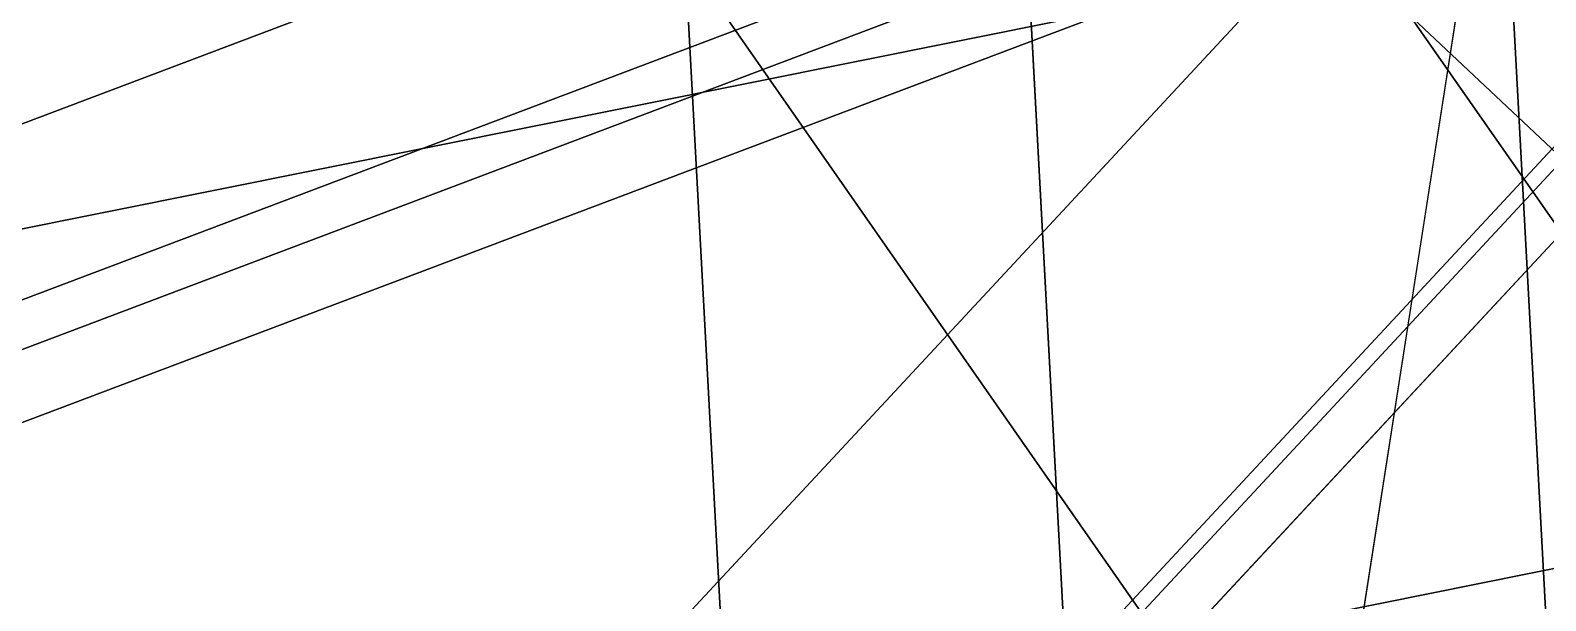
# Model space of a CAD drawing. Header units: metres. Extents: x 503497 to 504361, y 6966567 to 6966857.
# Drawn here: x 504167.12 to 504168.952, y 6966698.685 to 6966699.375 of the extents above; entities that cross this region are included whole.
import ezdxf

# ---------------------------------------------------------------- set-up
doc = ezdxf.new("R2010")
doc.units = ezdxf.units.M

msp = doc.modelspace()

# ---------------------------------------------------------------- linework, layer by layer
at = {"layer": 'SHADOW_APPROVED_20260111T072000'}
msp.add_lwpolyline([(504168.8949, 6966699.7238), (504168.6104, 6966697.9001), (504095.4366, 6966712.8041), (504095.7211, 6966714.6278), (504168.8949, 6966699.7238)], close=True, dxfattribs=at)
msp.add_lwpolyline([(504152.9477, 6966710.2148), (504167.8718, 6966707.8869), (504167.5638, 6966705.9126), (504170.7929, 6966705.4089), (504170.0047, 6966700.3561), (504169.7774, 6966699.9974), (504169.5259, 6966699.8139), (504168.8949, 6966699.7238), (504168.6104, 6966697.9001), (504168.9205, 6966697.8003), (504169.2405, 6966697.5447), (504169.4022, 6966697.2624), (504169.4593, 6966696.8594), (504167.3244, 6966683.1734), (504124.6436, 6966689.8311)], dxfattribs=at)
at = {"layer": 'SHADOW_APPROVED_20260114T072400'}
msp.add_lwpolyline([(504168.8949, 6966699.7238), (504168.6104, 6966697.9001), (504096.602, 6966711.5388), (504096.8865, 6966713.3625), (504168.8949, 6966699.7238)], close=True, dxfattribs=at)
msp.add_lwpolyline([(504152.9477, 6966710.2148), (504167.8718, 6966707.8869), (504167.5638, 6966705.9126), (504170.7929, 6966705.4089), (504170.0047, 6966700.3561), (504169.7774, 6966699.9974), (504169.5259, 6966699.8139), (504168.8949, 6966699.7238), (504168.6104, 6966697.9001), (504168.9205, 6966697.8003), (504169.2405, 6966697.5447), (504169.4022, 6966697.2624), (504169.4593, 6966696.8594), (504167.3244, 6966683.1734), (504124.6436, 6966689.8311)], dxfattribs=at)
at = {"layer": 'SHADOW_APPROVED_20260122T071500'}
msp.add_lwpolyline([(504168.8949, 6966699.7238), (504168.6104, 6966697.9001), (504086.0439, 6966712.6682), (504086.3284, 6966714.4919), (504168.8949, 6966699.7238)], close=True, dxfattribs=at)
msp.add_lwpolyline([(504152.9477, 6966710.2148), (504167.8718, 6966707.8869), (504167.5638, 6966705.9126), (504170.7929, 6966705.4089), (504170.0047, 6966700.3561), (504169.7774, 6966699.9974), (504169.5259, 6966699.8139), (504168.8949, 6966699.7238), (504168.6104, 6966697.9001), (504168.9205, 6966697.8003), (504169.2405, 6966697.5447), (504169.4022, 6966697.2624), (504169.4593, 6966696.8594), (504167.3244, 6966683.1734), (504124.6436, 6966689.8311)], dxfattribs=at)
at = {"layer": 'SHADOW_APPROVED_20260124T072500'}
msp.add_lwpolyline([(504168.8949, 6966699.7238), (504168.6104, 6966697.9001), (504092.3673, 6966709.6151), (504092.6518, 6966711.4388), (504168.8949, 6966699.7238)], close=True, dxfattribs=at)
msp.add_lwpolyline([(504152.9477, 6966710.2148), (504167.8718, 6966707.8869), (504167.5638, 6966705.9126), (504170.7929, 6966705.4089), (504170.0047, 6966700.3561), (504169.7774, 6966699.9974), (504169.5259, 6966699.8139), (504168.8949, 6966699.7238), (504168.6104, 6966697.9001), (504168.9205, 6966697.8003), (504169.2405, 6966697.5447), (504169.4022, 6966697.2624), (504169.4593, 6966696.8594), (504167.3244, 6966683.1734), (504124.6436, 6966689.8311)], dxfattribs=at)
at = {"layer": 'SHADOW_APPROVED_20260126T071100'}
msp.add_lwpolyline([(504168.8949, 6966699.7238), (504168.6104, 6966697.9001), (504080.1853, 6966712.9459), (504080.4698, 6966714.7696), (504168.8949, 6966699.7238)], close=True, dxfattribs=at)
msp.add_lwpolyline([(504152.9477, 6966710.2148), (504167.8718, 6966707.8869), (504167.5638, 6966705.9126), (504170.7929, 6966705.4089), (504170.0047, 6966700.3561), (504169.7774, 6966699.9974), (504169.5259, 6966699.8139), (504168.8949, 6966699.7238), (504168.6104, 6966697.9001), (504168.9205, 6966697.8003), (504169.2405, 6966697.5447), (504169.4022, 6966697.2624), (504169.4593, 6966696.8594), (504167.3244, 6966683.1734), (504124.6436, 6966689.8311)], dxfattribs=at)
at = {"layer": 'SHADOW_APPROVED_20260127T071900'}
msp.add_lwpolyline([(504168.8949, 6966699.7238), (504168.6104, 6966697.9001), (504086.2675, 6966710.3927), (504086.552, 6966712.2164), (504168.8949, 6966699.7238)], close=True, dxfattribs=at)
msp.add_lwpolyline([(504152.9477, 6966710.2148), (504167.8718, 6966707.8869), (504167.5638, 6966705.9126), (504170.7929, 6966705.4089), (504170.0047, 6966700.3561), (504169.7774, 6966699.9974), (504169.5259, 6966699.8139), (504168.8949, 6966699.7238), (504168.6104, 6966697.9001), (504168.9205, 6966697.8003), (504169.2405, 6966697.5447), (504169.4022, 6966697.2624), (504169.4593, 6966696.8594), (504167.3244, 6966683.1734), (504124.6436, 6966689.8311)], dxfattribs=at)
at = {"layer": 'SHADOW_APPROVED_20260129T071100'}
msp.add_lwpolyline([(504168.8949, 6966699.7238), (504168.6104, 6966697.9001), (504078.1647, 6966712.1189), (504078.4492, 6966713.9426), (504168.8949, 6966699.7238)], close=True, dxfattribs=at)
msp.add_lwpolyline([(504152.9477, 6966710.2148), (504167.8718, 6966707.8869), (504167.5638, 6966705.9126), (504170.7929, 6966705.4089), (504170.0047, 6966700.3561), (504169.7774, 6966699.9974), (504169.5259, 6966699.8139), (504168.8949, 6966699.7238), (504168.6104, 6966697.9001), (504168.9205, 6966697.8003), (504169.2405, 6966697.5447), (504169.4022, 6966697.2624), (504169.4593, 6966696.8594), (504167.3244, 6966683.1734), (504124.6436, 6966689.8311)], dxfattribs=at)
at = {"layer": 'SHADOW_APPROVED_20260130T071100'}
msp.add_lwpolyline([(504168.8949, 6966699.7238), (504168.6104, 6966697.9001), (504077.4785, 6966711.8143), (504077.763, 6966713.638), (504168.8949, 6966699.7238)], close=True, dxfattribs=at)
msp.add_lwpolyline([(504152.9477, 6966710.2148), (504167.8718, 6966707.8869), (504167.5638, 6966705.9126), (504170.7929, 6966705.4089), (504170.0047, 6966700.3561), (504169.7774, 6966699.9974), (504169.5259, 6966699.8139), (504168.8949, 6966699.7238), (504168.6104, 6966697.9001), (504168.9205, 6966697.8003), (504169.2405, 6966697.5447), (504169.4022, 6966697.2624), (504169.4593, 6966696.8594), (504167.3244, 6966683.1734), (504124.6436, 6966689.8311)], dxfattribs=at)
at = {"layer": 'SHADOW_APPROVED_20260203T070000'}
msp.add_lwpolyline([(504168.8949, 6966699.7238), (504168.6104, 6966697.9001), (504062.5862, 6966714.2015), (504062.8707, 6966716.0252), (504168.8949, 6966699.7238)], close=True, dxfattribs=at)
msp.add_lwpolyline([(504152.9477, 6966710.2148), (504167.8718, 6966707.8869), (504167.5638, 6966705.9126), (504170.7929, 6966705.4089), (504170.0047, 6966700.3561), (504169.7774, 6966699.9974), (504169.5259, 6966699.8139), (504168.8949, 6966699.7238), (504168.6104, 6966697.9001), (504168.9205, 6966697.8003), (504169.2405, 6966697.5447), (504169.4022, 6966697.2624), (504169.4593, 6966696.8594), (504167.3244, 6966683.1734), (504124.6436, 6966689.8311)], dxfattribs=at)
at = {"layer": 'SHADOW_APPROVED_20260314T074000'}
msp.add_lwpolyline([(504152.9477, 6966710.2148), (504167.8718, 6966707.8869), (504167.5638, 6966705.9126), (504170.7929, 6966705.4089), (504170.0047, 6966700.3561), (504169.7774, 6966699.9974), (504169.5259, 6966699.8139), (504168.8949, 6966699.7238), (504168.6104, 6966697.9001), (504168.9205, 6966697.8003), (504169.2405, 6966697.5447), (504169.4022, 6966697.2624), (504169.4593, 6966696.8594), (504167.3244, 6966683.1734), (504124.6436, 6966689.8311)], dxfattribs=at)
msp.add_lwpolyline([(504168.8949, 6966699.7238), (504168.6104, 6966697.9001), (504080.8559, 6966682.4437), (504081.1404, 6966684.2674), (504168.8949, 6966699.7238)], close=True, dxfattribs=at)
at = {"layer": 'SHADOW_APPROVED_20260426T070000'}
msp.add_lwpolyline([(504152.9477, 6966710.2148), (504167.8718, 6966707.8869), (504167.5638, 6966705.9126), (504170.7929, 6966705.4089), (504170.0047, 6966700.3561), (504169.7774, 6966699.9974), (504169.5259, 6966699.8139), (504168.8949, 6966699.7238), (504168.6104, 6966697.9001), (504168.9205, 6966697.8003), (504169.2405, 6966697.5447), (504169.4022, 6966697.2624), (504169.4593, 6966696.8594), (504167.3244, 6966683.1734), (504124.6436, 6966689.8311)], dxfattribs=at)
for points in [[(504170.7929, 6966705.4089), (504170.0047, 6966700.3561), (503952.8771, 6966618.2943), (503953.6653, 6966623.3471), (504170.7929, 6966705.4089)], [(504170.0047, 6966700.3561), (504169.7774, 6966699.9974), (503952.6498, 6966617.9356), (503952.8771, 6966618.2943), (504170.0047, 6966700.3561)], [(504169.7774, 6966699.9974), (504169.5259, 6966699.8139), (503952.3983, 6966617.7521), (503952.6498, 6966617.9356), (504169.7774, 6966699.9974)], [(504169.5259, 6966699.8139), (504168.8949, 6966699.7238), (503951.7673, 6966617.662), (503952.3983, 6966617.7521), (504169.5259, 6966699.8139)], [(504168.8949, 6966699.7238), (504168.6104, 6966697.9001), (503951.4828, 6966615.8383), (503951.7673, 6966617.662), (504168.8949, 6966699.7238)]]:
    msp.add_lwpolyline(points, close=True, dxfattribs=at)
at = {"layer": 'SHADOW_APPROVED_20260621T090000'}
msp.add_lwpolyline([(504152.9477, 6966710.2148), (504167.8718, 6966707.8869), (504167.5638, 6966705.9126), (504170.7929, 6966705.4089), (504170.0047, 6966700.3561), (504169.7774, 6966699.9974), (504169.5259, 6966699.8139), (504168.8949, 6966699.7238), (504168.6104, 6966697.9001), (504168.9205, 6966697.8003), (504169.2405, 6966697.5447), (504169.4022, 6966697.2624), (504169.4593, 6966696.8594), (504167.3244, 6966683.1734), (504124.6436, 6966689.8311)], dxfattribs=at)
for points in [[(504170.7929, 6966705.4089), (504170.0047, 6966700.3561), (504111.4884, 6966637.4245), (504112.2766, 6966642.4773), (504170.7929, 6966705.4089)], [(504170.0047, 6966700.3561), (504169.7774, 6966699.9974), (504111.2611, 6966637.0658), (504111.4884, 6966637.4245), (504170.0047, 6966700.3561)], [(504169.7774, 6966699.9974), (504169.5259, 6966699.8139), (504111.0096, 6966636.8823), (504111.2611, 6966637.0658), (504169.7774, 6966699.9974)], [(504169.5259, 6966699.8139), (504168.8949, 6966699.7238), (504110.3786, 6966636.7922), (504111.0096, 6966636.8823), (504169.5259, 6966699.8139)], [(504168.8949, 6966699.7238), (504168.6104, 6966697.9001), (504110.0941, 6966634.9685), (504110.3786, 6966636.7922), (504168.8949, 6966699.7238)]]:
    msp.add_lwpolyline(points, close=True, dxfattribs=at)
at = {"layer": 'SHADOW_APPROVED_20260621T120000'}
msp.add_lwpolyline([(504152.9477, 6966710.2148), (504167.8718, 6966707.8869), (504167.5638, 6966705.9126), (504170.7929, 6966705.4089), (504170.0047, 6966700.3561), (504169.7774, 6966699.9974), (504169.5259, 6966699.8139), (504168.8949, 6966699.7238), (504168.6104, 6966697.9001), (504168.9205, 6966697.8003), (504169.2405, 6966697.5447), (504169.4022, 6966697.2624), (504169.4593, 6966696.8594), (504167.3244, 6966683.1734), (504124.6436, 6966689.8311)], dxfattribs=at)
for points in [[(504152.9477, 6966710.2148), (504167.8718, 6966707.8869), (504170.4928, 6966659.2141), (504155.5687, 6966661.542), (504152.9477, 6966710.2148)], [(504167.8718, 6966707.8869), (504167.5638, 6966705.9126), (504170.1848, 6966657.2398), (504170.4928, 6966659.2141), (504167.8718, 6966707.8869)], [(504167.5638, 6966705.9126), (504170.7929, 6966705.4089), (504173.4139, 6966656.7361), (504170.1848, 6966657.2398), (504167.5638, 6966705.9126)], [(504169.5259, 6966699.8139), (504168.8949, 6966699.7238), (504171.5159, 6966651.051), (504172.1469, 6966651.1411), (504169.5259, 6966699.8139)], [(504168.8949, 6966699.7238), (504168.6104, 6966697.9001), (504171.2314, 6966649.2273), (504171.5159, 6966651.051), (504168.8949, 6966699.7238)]]:
    msp.add_lwpolyline(points, close=True, dxfattribs=at)
at = {"layer": 'SHADOW_APPROVED_20260621T140000'}
for points in [[(504146.7781, 6966729.7721), (504138.446, 6966731.0718), (504180.9931, 6966670.0489), (504189.3252, 6966668.7492), (504146.7781, 6966729.7721)], [(504146.9294, 6966730.7425), (504146.7781, 6966729.7721), (504189.3252, 6966668.7492), (504189.4765, 6966669.7196), (504146.9294, 6966730.7425)], [(504149.9912, 6966730.2649), (504146.9294, 6966730.7425), (504189.4765, 6966669.7196), (504192.5383, 6966669.242), (504149.9912, 6966730.2649)], [(504168.8949, 6966699.7238), (504168.6104, 6966697.9001), (504207.5201, 6966642.0941), (504207.8046, 6966643.9178), (504168.8949, 6966699.7238)]]:
    msp.add_lwpolyline(points, close=True, dxfattribs=at)
msp.add_lwpolyline([(504152.9477, 6966710.2148), (504167.8718, 6966707.8869), (504167.5638, 6966705.9126), (504170.7929, 6966705.4089), (504170.0047, 6966700.3561), (504169.7774, 6966699.9974), (504169.5259, 6966699.8139), (504168.8949, 6966699.7238), (504168.6104, 6966697.9001), (504168.9205, 6966697.8003), (504169.2405, 6966697.5447), (504169.4022, 6966697.2624), (504169.4593, 6966696.8594), (504167.3244, 6966683.1734), (504124.6436, 6966689.8311)], dxfattribs=at)
at = {"layer": 'SHADOW_APPROVED_20260621T150000'}
for points in [[(504138.446, 6966731.0718), (504138.0232, 6966728.3614), (504218.1537, 6966652.9081), (504218.5765, 6966655.6185), (504138.446, 6966731.0718)], [(504138.0232, 6966728.3614), (504127.901, 6966729.9403), (504208.0315, 6966654.487), (504218.1537, 6966652.9081), (504138.0232, 6966728.3614)], [(504168.8949, 6966699.7238), (504168.6104, 6966697.9001), (504241.8905, 6966628.8973), (504242.175, 6966630.721), (504168.8949, 6966699.7238)]]:
    msp.add_lwpolyline(points, close=True, dxfattribs=at)
msp.add_lwpolyline([(504152.9477, 6966710.2148), (504167.8718, 6966707.8869), (504167.5638, 6966705.9126), (504170.7929, 6966705.4089), (504170.0047, 6966700.3561), (504169.7774, 6966699.9974), (504169.5259, 6966699.8139), (504168.8949, 6966699.7238), (504168.6104, 6966697.9001), (504168.9205, 6966697.8003), (504169.2405, 6966697.5447), (504169.4022, 6966697.2624), (504169.4593, 6966696.8594), (504167.3244, 6966683.1734), (504124.6436, 6966689.8311)], dxfattribs=at)
at = {"layer": 'SHADOW_APPROVED_20260621T160000'}
msp.add_lwpolyline([(504152.9477, 6966710.2148), (504167.8718, 6966707.8869), (504167.5638, 6966705.9126), (504170.7929, 6966705.4089), (504170.0047, 6966700.3561), (504169.7774, 6966699.9974), (504169.5259, 6966699.8139), (504168.8949, 6966699.7238), (504168.6104, 6966697.9001), (504168.9205, 6966697.8003), (504169.2405, 6966697.5447), (504169.4022, 6966697.2624), (504169.4593, 6966696.8594), (504167.3244, 6966683.1734), (504124.6436, 6966689.8311)], dxfattribs=at)
msp.add_lwpolyline([(504168.8949, 6966699.7238), (504168.6104, 6966697.9001), (504336.8666, 6966584.8003), (504337.1511, 6966586.624), (504168.8949, 6966699.7238)], close=True, dxfattribs=at)
at = {"layer": 'SHADOW_APPROVED_20261019T053000'}
msp.add_lwpolyline([(504168.8949, 6966699.7238), (504168.6104, 6966697.9001), (503591.8547, 6966790.0329), (503592.1392, 6966791.8566), (504168.8949, 6966699.7238)], close=True, dxfattribs=at)
msp.add_lwpolyline([(504152.9477, 6966710.2148), (504167.8718, 6966707.8869), (504167.5638, 6966705.9126), (504170.7929, 6966705.4089), (504170.0047, 6966700.3561), (504169.7774, 6966699.9974), (504169.5259, 6966699.8139), (504168.8949, 6966699.7238), (504168.6104, 6966697.9001), (504168.9205, 6966697.8003), (504169.2405, 6966697.5447), (504169.4022, 6966697.2624), (504169.4593, 6966696.8594), (504167.3244, 6966683.1734), (504124.6436, 6966689.8311)], dxfattribs=at)
at = {"layer": 'SHADOW_APPROVED_20261112T063500'}
msp.add_lwpolyline([(504168.8949, 6966699.7238), (504168.6104, 6966697.9001), (504070.3321, 6966713.8543), (504070.6166, 6966715.678), (504168.8949, 6966699.7238)], close=True, dxfattribs=at)
msp.add_lwpolyline([(504152.9477, 6966710.2148), (504167.8718, 6966707.8869), (504167.5638, 6966705.9126), (504170.7929, 6966705.4089), (504170.0047, 6966700.3561), (504169.7774, 6966699.9974), (504169.5259, 6966699.8139), (504168.8949, 6966699.7238), (504168.6104, 6966697.9001), (504168.9205, 6966697.8003), (504169.2405, 6966697.5447), (504169.4022, 6966697.2624), (504169.4593, 6966696.8594), (504167.3244, 6966683.1734), (504124.6436, 6966689.8311)], dxfattribs=at)
at = {"layer": 'SHADOW_APPROVED_20261113T063500'}
msp.add_lwpolyline([(504168.8949, 6966699.7238), (504168.6104, 6966697.9001), (504070.8003, 6966714.2698), (504071.0848, 6966716.0935), (504168.8949, 6966699.7238)], close=True, dxfattribs=at)
msp.add_lwpolyline([(504152.9477, 6966710.2148), (504167.8718, 6966707.8869), (504167.5638, 6966705.9126), (504170.7929, 6966705.4089), (504170.0047, 6966700.3561), (504169.7774, 6966699.9974), (504169.5259, 6966699.8139), (504168.8949, 6966699.7238), (504168.6104, 6966697.9001), (504168.9205, 6966697.8003), (504169.2405, 6966697.5447), (504169.4022, 6966697.2624), (504169.4593, 6966696.8594), (504167.3244, 6966683.1734), (504124.6436, 6966689.8311)], dxfattribs=at)
at = {"layer": 'SHADOW_APPROVED_20261122T065200'}
msp.add_lwpolyline([(504168.8949, 6966699.7238), (504168.6104, 6966697.9001), (504088.4463, 6966712.3509), (504088.7308, 6966714.1746), (504168.8949, 6966699.7238)], close=True, dxfattribs=at)
msp.add_lwpolyline([(504152.9477, 6966710.2148), (504167.8718, 6966707.8869), (504167.5638, 6966705.9126), (504170.7929, 6966705.4089), (504170.0047, 6966700.3561), (504169.7774, 6966699.9974), (504169.5259, 6966699.8139), (504168.8949, 6966699.7238), (504168.6104, 6966697.9001), (504168.9205, 6966697.8003), (504169.2405, 6966697.5447), (504169.4022, 6966697.2624), (504169.4593, 6966696.8594), (504167.3244, 6966683.1734), (504124.6436, 6966689.8311)], dxfattribs=at)
at = {"layer": 'SHADOW_APPROVED_20261123T070300'}
msp.add_lwpolyline([(504168.8949, 6966699.7238), (504168.6104, 6966697.9001), (504096.2135, 6966709.9066), (504096.498, 6966711.7303), (504168.8949, 6966699.7238)], close=True, dxfattribs=at)
msp.add_lwpolyline([(504152.9477, 6966710.2148), (504167.8718, 6966707.8869), (504167.5638, 6966705.9126), (504170.7929, 6966705.4089), (504170.0047, 6966700.3561), (504169.7774, 6966699.9974), (504169.5259, 6966699.8139), (504168.8949, 6966699.7238), (504168.6104, 6966697.9001), (504168.9205, 6966697.8003), (504169.2405, 6966697.5447), (504169.4022, 6966697.2624), (504169.4593, 6966696.8594), (504167.3244, 6966683.1734), (504124.6436, 6966689.8311)], dxfattribs=at)
at = {"layer": 'SHADOW_APPROVED_20261221T090000'}
msp.add_lwpolyline([(504152.9477, 6966710.2148), (504167.8718, 6966707.8869), (504167.5638, 6966705.9126), (504170.7929, 6966705.4089), (504170.0047, 6966700.3561), (504169.7774, 6966699.9974), (504169.5259, 6966699.8139), (504168.8949, 6966699.7238), (504168.6104, 6966697.9001), (504168.9205, 6966697.8003), (504169.2405, 6966697.5447), (504169.4022, 6966697.2624), (504169.4593, 6966696.8594), (504167.3244, 6966683.1734), (504124.6436, 6966689.8311)], dxfattribs=at)
msp.add_lwpolyline([(504168.8949, 6966699.7238), (504168.6104, 6966697.9001), (504138.3557, 6966699.6995), (504138.6402, 6966701.5232), (504168.8949, 6966699.7238)], close=True, dxfattribs=at)
at = {"layer": 'SHADOW_APPROVED_20261221T120000'}
msp.add_lwpolyline([(504152.9477, 6966710.2148), (504167.8718, 6966707.8869), (504167.5638, 6966705.9126), (504170.7929, 6966705.4089), (504170.0047, 6966700.3561), (504169.7774, 6966699.9974), (504169.5259, 6966699.8139), (504168.8949, 6966699.7238), (504168.6104, 6966697.9001), (504168.9205, 6966697.8003), (504169.2405, 6966697.5447), (504169.4022, 6966697.2624), (504169.4593, 6966696.8594), (504167.3244, 6966683.1734), (504124.6436, 6966689.8311)], dxfattribs=at)
msp.add_lwpolyline([(504168.8949, 6966699.7238), (504168.6104, 6966697.9001), (504170.8829, 6966695.1693), (504171.1674, 6966696.993), (504168.8949, 6966699.7238)], close=True, dxfattribs=at)
at = {"layer": 'SHADOW_APPROVED_20261221T150000'}
msp.add_lwpolyline([(504152.9477, 6966710.2148), (504167.8718, 6966707.8869), (504167.5638, 6966705.9126), (504170.7929, 6966705.4089), (504170.0047, 6966700.3561), (504169.7774, 6966699.9974), (504169.5259, 6966699.8139), (504168.8949, 6966699.7238), (504168.6104, 6966697.9001), (504168.9205, 6966697.8003), (504169.2405, 6966697.5447), (504169.4022, 6966697.2624), (504169.4593, 6966696.8594), (504167.3244, 6966683.1734), (504124.6436, 6966689.8311)], dxfattribs=at)
msp.add_lwpolyline([(504168.8949, 6966699.7238), (504168.6104, 6966697.9001), (504206.3043, 6966701.9204), (504206.5888, 6966703.7441), (504168.8949, 6966699.7238)], close=True, dxfattribs=at)
at = {"layer": 'SHADOW_APPROVED_20261221T160000'}
for points in [[(504137.1539, 6966693.1239), (504139.8525, 6966710.4238), (504204.6812, 6966723.4325), (504201.9826, 6966706.1326), (504137.1539, 6966693.1239)], [(504168.8949, 6966699.7238), (504168.6104, 6966697.9001), (504228.1722, 6966709.8519), (504228.4567, 6966711.6756), (504168.8949, 6966699.7238)], [(504124.6436, 6966689.8311), (504125.6223, 6966696.1052), (504185.1841, 6966708.057), (504184.2054, 6966701.7829), (504124.6436, 6966689.8311)], [(504156.6455, 6966690.0834), (504137.1539, 6966693.1239), (504201.9826, 6966706.1326), (504221.4742, 6966703.0921), (504156.6455, 6966690.0834)], [(504167.3244, 6966683.1734), (504124.6436, 6966689.8311), (504184.2054, 6966701.7829), (504226.8862, 6966695.1252), (504167.3244, 6966683.1734)]]:
    msp.add_lwpolyline(points, close=True, dxfattribs=at)
msp.add_lwpolyline([(504152.9477, 6966710.2148), (504167.8718, 6966707.8869), (504167.5638, 6966705.9126), (504170.7929, 6966705.4089), (504170.0047, 6966700.3561), (504169.7774, 6966699.9974), (504169.5259, 6966699.8139), (504168.8949, 6966699.7238), (504168.6104, 6966697.9001), (504168.9205, 6966697.8003), (504169.2405, 6966697.5447), (504169.4022, 6966697.2624), (504169.4593, 6966696.8594), (504167.3244, 6966683.1734), (504124.6436, 6966689.8311)], dxfattribs=at)
at = {"layer": 'SHADOW_APPROVED_20261221T170000'}
msp.add_lwpolyline([(504168.8949, 6966699.7238), (504168.6104, 6966697.9001), (504271.8103, 6966728.7877), (504272.0948, 6966730.6114), (504168.8949, 6966699.7238)], close=True, dxfattribs=at)
msp.add_lwpolyline([(504152.9477, 6966710.2148), (504167.8718, 6966707.8869), (504167.5638, 6966705.9126), (504170.7929, 6966705.4089), (504170.0047, 6966700.3561), (504169.7774, 6966699.9974), (504169.5259, 6966699.8139), (504168.8949, 6966699.7238), (504168.6104, 6966697.9001), (504168.9205, 6966697.8003), (504169.2405, 6966697.5447), (504169.4022, 6966697.2624), (504169.4593, 6966696.8594), (504167.3244, 6966683.1734), (504124.6436, 6966689.8311)], dxfattribs=at)
at = {"layer": 'SHADOW_COMPARATOR_RL48_20260111T072000'}
msp.add_lwpolyline([(504152.9477, 6966710.2148), (504167.8718, 6966707.8869), (504167.5638, 6966705.9126), (504170.7929, 6966705.4089), (504170.0047, 6966700.3561), (504169.7774, 6966699.9974), (504169.5259, 6966699.8139), (504168.8949, 6966699.7238), (504168.6104, 6966697.9001), (504168.9205, 6966697.8003), (504169.2405, 6966697.5447), (504169.4022, 6966697.2624), (504169.4593, 6966696.8594), (504167.3244, 6966683.1734), (504124.6436, 6966689.8311)], dxfattribs=at)
msp.add_lwpolyline([(504168.8949, 6966699.7238), (504168.6104, 6966697.9001), (504122.9831, 6966707.1935), (504123.2676, 6966709.0172), (504168.8949, 6966699.7238)], close=True, dxfattribs=at)
at = {"layer": 'SHADOW_COMPARATOR_RL48_20260114T072400'}
msp.add_lwpolyline([(504152.9477, 6966710.2148), (504167.8718, 6966707.8869), (504167.5638, 6966705.9126), (504170.7929, 6966705.4089), (504170.0047, 6966700.3561), (504169.7774, 6966699.9974), (504169.5259, 6966699.8139), (504168.8949, 6966699.7238), (504168.6104, 6966697.9001), (504168.9205, 6966697.8003), (504169.2405, 6966697.5447), (504169.4022, 6966697.2624), (504169.4593, 6966696.8594), (504167.3244, 6966683.1734), (504124.6436, 6966689.8311)], dxfattribs=at)
msp.add_lwpolyline([(504168.8949, 6966699.7238), (504168.6104, 6966697.9001), (504123.7098, 6966706.4045), (504123.9943, 6966708.2282), (504168.8949, 6966699.7238)], close=True, dxfattribs=at)
at = {"layer": 'SHADOW_COMPARATOR_RL48_20260122T071500'}
msp.add_lwpolyline([(504152.9477, 6966710.2148), (504167.8718, 6966707.8869), (504167.5638, 6966705.9126), (504170.7929, 6966705.4089), (504170.0047, 6966700.3561), (504169.7774, 6966699.9974), (504169.5259, 6966699.8139), (504168.8949, 6966699.7238), (504168.6104, 6966697.9001), (504168.9205, 6966697.8003), (504169.2405, 6966697.5447), (504169.4022, 6966697.2624), (504169.4593, 6966696.8594), (504167.3244, 6966683.1734), (504124.6436, 6966689.8311)], dxfattribs=at)
msp.add_lwpolyline([(504168.8949, 6966699.7238), (504168.6104, 6966697.9001), (504117.1263, 6966707.1087), (504117.4108, 6966708.9324), (504168.8949, 6966699.7238)], close=True, dxfattribs=at)
at = {"layer": 'SHADOW_COMPARATOR_RL48_20260124T072500'}
msp.add_lwpolyline([(504152.9477, 6966710.2148), (504167.8718, 6966707.8869), (504167.5638, 6966705.9126), (504170.7929, 6966705.4089), (504170.0047, 6966700.3561), (504169.7774, 6966699.9974), (504169.5259, 6966699.8139), (504168.8949, 6966699.7238), (504168.6104, 6966697.9001), (504168.9205, 6966697.8003), (504169.2405, 6966697.5447), (504169.4022, 6966697.2624), (504169.4593, 6966696.8594), (504167.3244, 6966683.1734), (504124.6436, 6966689.8311)], dxfattribs=at)
msp.add_lwpolyline([(504168.8949, 6966699.7238), (504168.6104, 6966697.9001), (504121.0692, 6966705.205), (504121.3537, 6966707.0287), (504168.8949, 6966699.7238)], close=True, dxfattribs=at)
at = {"layer": 'SHADOW_COMPARATOR_RL48_20260126T071100'}
msp.add_lwpolyline([(504152.9477, 6966710.2148), (504167.8718, 6966707.8869), (504167.5638, 6966705.9126), (504170.7929, 6966705.4089), (504170.0047, 6966700.3561), (504169.7774, 6966699.9974), (504169.5259, 6966699.8139), (504168.8949, 6966699.7238), (504168.6104, 6966697.9001), (504168.9205, 6966697.8003), (504169.2405, 6966697.5447), (504169.4022, 6966697.2624), (504169.4593, 6966696.8594), (504167.3244, 6966683.1734), (504124.6436, 6966689.8311)], dxfattribs=at)
msp.add_lwpolyline([(504168.8949, 6966699.7238), (504168.6104, 6966697.9001), (504113.4732, 6966707.2819), (504113.7577, 6966709.1056), (504168.8949, 6966699.7238)], close=True, dxfattribs=at)
at = {"layer": 'SHADOW_COMPARATOR_RL48_20260127T071900'}
msp.add_lwpolyline([(504152.9477, 6966710.2148), (504167.8718, 6966707.8869), (504167.5638, 6966705.9126), (504170.7929, 6966705.4089), (504170.0047, 6966700.3561), (504169.7774, 6966699.9974), (504169.5259, 6966699.8139), (504168.8949, 6966699.7238), (504168.6104, 6966697.9001), (504168.9205, 6966697.8003), (504169.2405, 6966697.5447), (504169.4022, 6966697.2624), (504169.4593, 6966696.8594), (504167.3244, 6966683.1734), (504124.6436, 6966689.8311)], dxfattribs=at)
msp.add_lwpolyline([(504168.8949, 6966699.7238), (504168.6104, 6966697.9001), (504117.2657, 6966705.6898), (504117.5502, 6966707.5135), (504168.8949, 6966699.7238)], close=True, dxfattribs=at)
at = {"layer": 'SHADOW_COMPARATOR_RL48_20260129T071100'}
msp.add_lwpolyline([(504152.9477, 6966710.2148), (504167.8718, 6966707.8869), (504167.5638, 6966705.9126), (504170.7929, 6966705.4089), (504170.0047, 6966700.3561), (504169.7774, 6966699.9974), (504169.5259, 6966699.8139), (504168.8949, 6966699.7238), (504168.6104, 6966697.9001), (504168.9205, 6966697.8003), (504169.2405, 6966697.5447), (504169.4022, 6966697.2624), (504169.4593, 6966696.8594), (504167.3244, 6966683.1734), (504124.6436, 6966689.8311)], dxfattribs=at)
msp.add_lwpolyline([(504168.8949, 6966699.7238), (504168.6104, 6966697.9001), (504112.2132, 6966706.7662), (504112.4977, 6966708.5899), (504168.8949, 6966699.7238)], close=True, dxfattribs=at)
at = {"layer": 'SHADOW_COMPARATOR_RL48_20260130T071100'}
msp.add_lwpolyline([(504152.9477, 6966710.2148), (504167.8718, 6966707.8869), (504167.5638, 6966705.9126), (504170.7929, 6966705.4089), (504170.0047, 6966700.3561), (504169.7774, 6966699.9974), (504169.5259, 6966699.8139), (504168.8949, 6966699.7238), (504168.6104, 6966697.9001), (504168.9205, 6966697.8003), (504169.2405, 6966697.5447), (504169.4022, 6966697.2624), (504169.4593, 6966696.8594), (504167.3244, 6966683.1734), (504124.6436, 6966689.8311)], dxfattribs=at)
msp.add_lwpolyline([(504168.8949, 6966699.7238), (504168.6104, 6966697.9001), (504111.7853, 6966706.5763), (504112.0698, 6966708.4), (504168.8949, 6966699.7238)], close=True, dxfattribs=at)
at = {"layer": 'SHADOW_COMPARATOR_RL48_20260203T070000'}
msp.add_lwpolyline([(504152.9477, 6966710.2148), (504167.8718, 6966707.8869), (504167.5638, 6966705.9126), (504170.7929, 6966705.4089), (504170.0047, 6966700.3561), (504169.7774, 6966699.9974), (504169.5259, 6966699.8139), (504168.8949, 6966699.7238), (504168.6104, 6966697.9001), (504168.9205, 6966697.8003), (504169.2405, 6966697.5447), (504169.4022, 6966697.2624), (504169.4593, 6966696.8594), (504167.3244, 6966683.1734), (504124.6436, 6966689.8311)], dxfattribs=at)
msp.add_lwpolyline([(504168.8949, 6966699.7238), (504168.6104, 6966697.9001), (504102.4993, 6966708.0648), (504102.7838, 6966709.8885), (504168.8949, 6966699.7238)], close=True, dxfattribs=at)
at = {"layer": 'SHADOW_COMPARATOR_RL48_20260314T074000'}
msp.add_lwpolyline([(504152.9477, 6966710.2148), (504167.8718, 6966707.8869), (504167.5638, 6966705.9126), (504170.7929, 6966705.4089), (504170.0047, 6966700.3561), (504169.7774, 6966699.9974), (504169.5259, 6966699.8139), (504168.8949, 6966699.7238), (504168.6104, 6966697.9001), (504168.9205, 6966697.8003), (504169.2405, 6966697.5447), (504169.4022, 6966697.2624), (504169.4593, 6966696.8594), (504167.3244, 6966683.1734), (504124.6436, 6966689.8311)], dxfattribs=at)
msp.add_lwpolyline([(504168.8949, 6966699.7238), (504168.6104, 6966697.9001), (504113.8913, 6966688.2623), (504114.1758, 6966690.086), (504168.8949, 6966699.7238)], close=True, dxfattribs=at)
at = {"layer": 'SHADOW_COMPARATOR_RL48_20260426T070000'}
msp.add_lwpolyline([(504152.9477, 6966710.2148), (504167.8718, 6966707.8869), (504167.5638, 6966705.9126), (504170.7929, 6966705.4089), (504170.0047, 6966700.3561), (504169.7774, 6966699.9974), (504169.5259, 6966699.8139), (504168.8949, 6966699.7238), (504168.6104, 6966697.9001), (504168.9205, 6966697.8003), (504169.2405, 6966697.5447), (504169.4022, 6966697.2624), (504169.4593, 6966696.8594), (504167.3244, 6966683.1734), (504124.6436, 6966689.8311)], dxfattribs=at)
for points in [[(504170.7929, 6966705.4089), (504170.0047, 6966700.3561), (504034.6154, 6966649.1867), (504035.4036, 6966654.2395), (504170.7929, 6966705.4089)], [(504170.0047, 6966700.3561), (504169.7774, 6966699.9974), (504034.3881, 6966648.828), (504034.6154, 6966649.1867), (504170.0047, 6966700.3561)], [(504169.7774, 6966699.9974), (504169.5259, 6966699.8139), (504034.1366, 6966648.6445), (504034.3881, 6966648.828), (504169.7774, 6966699.9974)], [(504169.5259, 6966699.8139), (504168.8949, 6966699.7238), (504033.5056, 6966648.5544), (504034.1366, 6966648.6445), (504169.5259, 6966699.8139)], [(504168.8949, 6966699.7238), (504168.6104, 6966697.9001), (504033.2211, 6966646.7307), (504033.5056, 6966648.5544), (504168.8949, 6966699.7238)]]:
    msp.add_lwpolyline(points, close=True, dxfattribs=at)
at = {"layer": 'SHADOW_COMPARATOR_RL48_20260621T090000'}
msp.add_lwpolyline([(504152.9477, 6966710.2148), (504167.8718, 6966707.8869), (504167.5638, 6966705.9126), (504170.7929, 6966705.4089), (504170.0047, 6966700.3561), (504169.7774, 6966699.9974), (504169.5259, 6966699.8139), (504168.8949, 6966699.7238), (504168.6104, 6966697.9001), (504168.9205, 6966697.8003), (504169.2405, 6966697.5447), (504169.4022, 6966697.2624), (504169.4593, 6966696.8594), (504167.3244, 6966683.1734), (504124.6436, 6966689.8311)], dxfattribs=at)
for points in [[(504170.7929, 6966705.4089), (504170.0047, 6966700.3561), (504133.517, 6966661.1153), (504134.3052, 6966666.1681), (504170.7929, 6966705.4089)], [(504170.0047, 6966700.3561), (504169.7774, 6966699.9974), (504133.2897, 6966660.7566), (504133.517, 6966661.1153), (504170.0047, 6966700.3561)], [(504169.7774, 6966699.9974), (504169.5259, 6966699.8139), (504133.0382, 6966660.5731), (504133.2897, 6966660.7566), (504169.7774, 6966699.9974)], [(504169.5259, 6966699.8139), (504168.8949, 6966699.7238), (504132.4072, 6966660.483), (504133.0382, 6966660.5731), (504169.5259, 6966699.8139)], [(504168.8949, 6966699.7238), (504168.6104, 6966697.9001), (504132.1227, 6966658.6593), (504132.4072, 6966660.483), (504168.8949, 6966699.7238)]]:
    msp.add_lwpolyline(points, close=True, dxfattribs=at)
at = {"layer": 'SHADOW_COMPARATOR_RL48_20260621T120000'}
msp.add_lwpolyline([(504152.9477, 6966710.2148), (504167.8718, 6966707.8869), (504167.5638, 6966705.9126), (504170.7929, 6966705.4089), (504170.0047, 6966700.3561), (504169.7774, 6966699.9974), (504169.5259, 6966699.8139), (504168.8949, 6966699.7238), (504168.6104, 6966697.9001), (504168.9205, 6966697.8003), (504169.2405, 6966697.5447), (504169.4022, 6966697.2624), (504169.4593, 6966696.8594), (504167.3244, 6966683.1734), (504124.6436, 6966689.8311)], dxfattribs=at)
for points in [[(504152.9477, 6966710.2148), (504167.8718, 6966707.8869), (504169.5061, 6966677.5371), (504154.582, 6966679.865), (504152.9477, 6966710.2148)], [(504167.8718, 6966707.8869), (504167.5638, 6966705.9126), (504169.1981, 6966675.5628), (504169.5061, 6966677.5371), (504167.8718, 6966707.8869)], [(504167.5638, 6966705.9126), (504170.7929, 6966705.4089), (504172.4272, 6966675.0591), (504169.1981, 6966675.5628), (504167.5638, 6966705.9126)], [(504169.5259, 6966699.8139), (504168.8949, 6966699.7238), (504170.5292, 6966669.374), (504171.1602, 6966669.4641), (504169.5259, 6966699.8139)], [(504168.8949, 6966699.7238), (504168.6104, 6966697.9001), (504170.2447, 6966667.5503), (504170.5292, 6966669.374), (504168.8949, 6966699.7238)]]:
    msp.add_lwpolyline(points, close=True, dxfattribs=at)
at = {"layer": 'SHADOW_COMPARATOR_RL48_20260621T140000'}
for points in [[(504146.7781, 6966729.7721), (504138.446, 6966731.0718), (504162.708, 6966696.2741), (504171.0401, 6966694.9744), (504146.7781, 6966729.7721)], [(504146.9294, 6966730.7425), (504146.7781, 6966729.7721), (504171.0401, 6966694.9744), (504171.1914, 6966695.9448), (504146.9294, 6966730.7425)], [(504149.9912, 6966730.2649), (504146.9294, 6966730.7425), (504171.1914, 6966695.9448), (504174.2532, 6966695.4672), (504149.9912, 6966730.2649)], [(504168.8949, 6966699.7238), (504168.6104, 6966697.9001), (504192.8724, 6966663.1024), (504193.1569, 6966664.9261), (504168.8949, 6966699.7238)]]:
    msp.add_lwpolyline(points, close=True, dxfattribs=at)
msp.add_lwpolyline([(504152.9477, 6966710.2148), (504167.8718, 6966707.8869), (504167.5638, 6966705.9126), (504170.7929, 6966705.4089), (504170.0047, 6966700.3561), (504169.7774, 6966699.9974), (504169.5259, 6966699.8139), (504168.8949, 6966699.7238), (504168.6104, 6966697.9001), (504168.9205, 6966697.8003), (504169.2405, 6966697.5447), (504169.4022, 6966697.2624), (504169.4593, 6966696.8594), (504167.3244, 6966683.1734), (504124.6436, 6966689.8311)], dxfattribs=at)
at = {"layer": 'SHADOW_COMPARATOR_RL48_20260621T150000'}
for points in [[(504138.446, 6966731.0718), (504138.0232, 6966728.3614), (504183.7168, 6966685.3349), (504184.1396, 6966688.0453), (504138.446, 6966731.0718)], [(504138.0232, 6966728.3614), (504127.901, 6966729.9403), (504173.5946, 6966686.9138), (504183.7168, 6966685.3349), (504138.0232, 6966728.3614)], [(504168.8949, 6966699.7238), (504168.6104, 6966697.9001), (504214.304, 6966654.8736), (504214.5885, 6966656.6973), (504168.8949, 6966699.7238)]]:
    msp.add_lwpolyline(points, close=True, dxfattribs=at)
msp.add_lwpolyline([(504152.9477, 6966710.2148), (504167.8718, 6966707.8869), (504167.5638, 6966705.9126), (504170.7929, 6966705.4089), (504170.0047, 6966700.3561), (504169.7774, 6966699.9974), (504169.5259, 6966699.8139), (504168.8949, 6966699.7238), (504168.6104, 6966697.9001), (504168.9205, 6966697.8003), (504169.2405, 6966697.5447), (504169.4022, 6966697.2624), (504169.4593, 6966696.8594), (504167.3244, 6966683.1734), (504124.6436, 6966689.8311)], dxfattribs=at)
at = {"layer": 'SHADOW_COMPARATOR_RL48_20260621T160000'}
msp.add_lwpolyline([(504152.9477, 6966710.2148), (504167.8718, 6966707.8869), (504167.5638, 6966705.9126), (504170.7929, 6966705.4089), (504170.0047, 6966700.3561), (504169.7774, 6966699.9974), (504169.5259, 6966699.8139), (504168.8949, 6966699.7238), (504168.6104, 6966697.9001), (504168.9205, 6966697.8003), (504169.2405, 6966697.5447), (504169.4022, 6966697.2624), (504169.4593, 6966696.8594), (504167.3244, 6966683.1734), (504124.6436, 6966689.8311)], dxfattribs=at)
msp.add_lwpolyline([(504168.8949, 6966699.7238), (504168.6104, 6966697.9001), (504273.5261, 6966627.3771), (504273.8106, 6966629.2008), (504168.8949, 6966699.7238)], close=True, dxfattribs=at)
at = {"layer": 'SHADOW_COMPARATOR_RL48_20261019T053000'}
msp.add_lwpolyline([(504168.8949, 6966699.7238), (504168.6104, 6966697.9001), (503808.976, 6966755.3492), (503809.2605, 6966757.1729), (504168.8949, 6966699.7238)], close=True, dxfattribs=at)
msp.add_lwpolyline([(504152.9477, 6966710.2148), (504167.8718, 6966707.8869), (504167.5638, 6966705.9126), (504170.7929, 6966705.4089), (504170.0047, 6966700.3561), (504169.7774, 6966699.9974), (504169.5259, 6966699.8139), (504168.8949, 6966699.7238), (504168.6104, 6966697.9001), (504168.9205, 6966697.8003), (504169.2405, 6966697.5447), (504169.4022, 6966697.2624), (504169.4593, 6966696.8594), (504167.3244, 6966683.1734), (504124.6436, 6966689.8311)], dxfattribs=at)
at = {"layer": 'SHADOW_COMPARATOR_RL48_20261112T063500'}
msp.add_lwpolyline([(504152.9477, 6966710.2148), (504167.8718, 6966707.8869), (504167.5638, 6966705.9126), (504170.7929, 6966705.4089), (504170.0047, 6966700.3561), (504169.7774, 6966699.9974), (504169.5259, 6966699.8139), (504168.8949, 6966699.7238), (504168.6104, 6966697.9001), (504168.9205, 6966697.8003), (504169.2405, 6966697.5447), (504169.4022, 6966697.2624), (504169.4593, 6966696.8594), (504167.3244, 6966683.1734), (504124.6436, 6966689.8311)], dxfattribs=at)
msp.add_lwpolyline([(504168.8949, 6966699.7238), (504168.6104, 6966697.9001), (504107.3292, 6966707.8483), (504107.6137, 6966709.672), (504168.8949, 6966699.7238)], close=True, dxfattribs=at)
at = {"layer": 'SHADOW_COMPARATOR_RL48_20261113T063500'}
msp.add_lwpolyline([(504152.9477, 6966710.2148), (504167.8718, 6966707.8869), (504167.5638, 6966705.9126), (504170.7929, 6966705.4089), (504170.0047, 6966700.3561), (504169.7774, 6966699.9974), (504169.5259, 6966699.8139), (504168.8949, 6966699.7238), (504168.6104, 6966697.9001), (504168.9205, 6966697.8003), (504169.2405, 6966697.5447), (504169.4022, 6966697.2624), (504169.4593, 6966696.8594), (504167.3244, 6966683.1734), (504124.6436, 6966689.8311)], dxfattribs=at)
msp.add_lwpolyline([(504168.8949, 6966699.7238), (504168.6104, 6966697.9001), (504107.6212, 6966708.1074), (504107.9057, 6966709.9311), (504168.8949, 6966699.7238)], close=True, dxfattribs=at)
at = {"layer": 'SHADOW_COMPARATOR_RL48_20261122T065200'}
msp.add_lwpolyline([(504152.9477, 6966710.2148), (504167.8718, 6966707.8869), (504167.5638, 6966705.9126), (504170.7929, 6966705.4089), (504170.0047, 6966700.3561), (504169.7774, 6966699.9974), (504169.5259, 6966699.8139), (504168.8949, 6966699.7238), (504168.6104, 6966697.9001), (504168.9205, 6966697.8003), (504169.2405, 6966697.5447), (504169.4022, 6966697.2624), (504169.4593, 6966696.8594), (504167.3244, 6966683.1734), (504124.6436, 6966689.8311)], dxfattribs=at)
msp.add_lwpolyline([(504168.8949, 6966699.7238), (504168.6104, 6966697.9001), (504118.6243, 6966706.9108), (504118.9088, 6966708.7345), (504168.8949, 6966699.7238)], close=True, dxfattribs=at)
at = {"layer": 'SHADOW_COMPARATOR_RL48_20261123T070300'}
msp.add_lwpolyline([(504152.9477, 6966710.2148), (504167.8718, 6966707.8869), (504167.5638, 6966705.9126), (504170.7929, 6966705.4089), (504170.0047, 6966700.3561), (504169.7774, 6966699.9974), (504169.5259, 6966699.8139), (504168.8949, 6966699.7238), (504168.6104, 6966697.9001), (504168.9205, 6966697.8003), (504169.2405, 6966697.5447), (504169.4022, 6966697.2624), (504169.4593, 6966696.8594), (504167.3244, 6966683.1734), (504124.6436, 6966689.8311)], dxfattribs=at)
msp.add_lwpolyline([(504168.8949, 6966699.7238), (504168.6104, 6966697.9001), (504123.4675, 6966705.3867), (504123.752, 6966707.2104), (504168.8949, 6966699.7238)], close=True, dxfattribs=at)
at = {"layer": 'SHADOW_COMPARATOR_RL48_20261221T090000'}
msp.add_lwpolyline([(504152.9477, 6966710.2148), (504167.8718, 6966707.8869), (504167.5638, 6966705.9126), (504170.7929, 6966705.4089), (504170.0047, 6966700.3561), (504169.7774, 6966699.9974), (504169.5259, 6966699.8139), (504168.8949, 6966699.7238), (504168.6104, 6966697.9001), (504168.9205, 6966697.8003), (504169.2405, 6966697.5447), (504169.4022, 6966697.2624), (504169.4593, 6966696.8594), (504167.3244, 6966683.1734), (504124.6436, 6966689.8311)], dxfattribs=at)
msp.add_lwpolyline([(504168.8949, 6966699.7238), (504168.6104, 6966697.9001), (504149.7452, 6966699.0221), (504150.0297, 6966700.8458), (504168.8949, 6966699.7238)], close=True, dxfattribs=at)
at = {"layer": 'SHADOW_COMPARATOR_RL48_20261221T120000'}
msp.add_lwpolyline([(504152.9477, 6966710.2148), (504167.8718, 6966707.8869), (504167.5638, 6966705.9126), (504170.7929, 6966705.4089), (504170.0047, 6966700.3561), (504169.7774, 6966699.9974), (504169.5259, 6966699.8139), (504168.8949, 6966699.7238), (504168.6104, 6966697.9001), (504168.9205, 6966697.8003), (504169.2405, 6966697.5447), (504169.4022, 6966697.2624), (504169.4593, 6966696.8594), (504167.3244, 6966683.1734), (504124.6436, 6966689.8311)], dxfattribs=at)
msp.add_lwpolyline([(504168.8949, 6966699.7238), (504168.6104, 6966697.9001), (504170.0274, 6966696.1973), (504170.3119, 6966698.021), (504168.8949, 6966699.7238)], close=True, dxfattribs=at)
at = {"layer": 'SHADOW_COMPARATOR_RL48_20261221T150000'}
msp.add_lwpolyline([(504152.9477, 6966710.2148), (504167.8718, 6966707.8869), (504167.5638, 6966705.9126), (504170.7929, 6966705.4089), (504170.0047, 6966700.3561), (504169.7774, 6966699.9974), (504169.5259, 6966699.8139), (504168.8949, 6966699.7238), (504168.6104, 6966697.9001), (504168.9205, 6966697.8003), (504169.2405, 6966697.5447), (504169.4022, 6966697.2624), (504169.4593, 6966696.8594), (504167.3244, 6966683.1734), (504124.6436, 6966689.8311)], dxfattribs=at)
msp.add_lwpolyline([(504168.8949, 6966699.7238), (504168.6104, 6966697.9001), (504192.1143, 6966700.407), (504192.3988, 6966702.2307), (504168.8949, 6966699.7238)], close=True, dxfattribs=at)
at = {"layer": 'SHADOW_COMPARATOR_RL48_20261221T160000'}
msp.add_lwpolyline([(504152.9477, 6966710.2148), (504167.8718, 6966707.8869), (504167.5638, 6966705.9126), (504170.7929, 6966705.4089), (504170.0047, 6966700.3561), (504169.7774, 6966699.9974), (504169.5259, 6966699.8139), (504168.8949, 6966699.7238), (504168.6104, 6966697.9001), (504168.9205, 6966697.8003), (504169.2405, 6966697.5447), (504169.4022, 6966697.2624), (504169.4593, 6966696.8594), (504167.3244, 6966683.1734), (504124.6436, 6966689.8311)], dxfattribs=at)
msp.add_lwpolyline([(504168.8949, 6966699.7238), (504168.6104, 6966697.9001), (504205.75, 6966705.3526), (504206.0345, 6966707.1763), (504168.8949, 6966699.7238)], close=True, dxfattribs=at)
at = {"layer": 'SHADOW_COMPARATOR_RL48_20261221T170000'}
msp.add_lwpolyline([(504168.8949, 6966699.7238), (504168.6104, 6966697.9001), (504232.9604, 6966717.16), (504233.2449, 6966718.9837), (504168.8949, 6966699.7238)], close=True, dxfattribs=at)
msp.add_lwpolyline([(504152.9477, 6966710.2148), (504167.8718, 6966707.8869), (504167.5638, 6966705.9126), (504170.7929, 6966705.4089), (504170.0047, 6966700.3561), (504169.7774, 6966699.9974), (504169.5259, 6966699.8139), (504168.8949, 6966699.7238), (504168.6104, 6966697.9001), (504168.9205, 6966697.8003), (504169.2405, 6966697.5447), (504169.4022, 6966697.2624), (504169.4593, 6966696.8594), (504167.3244, 6966683.1734), (504124.6436, 6966689.8311)], dxfattribs=at)

doc.saveas('drawing.dxf')
